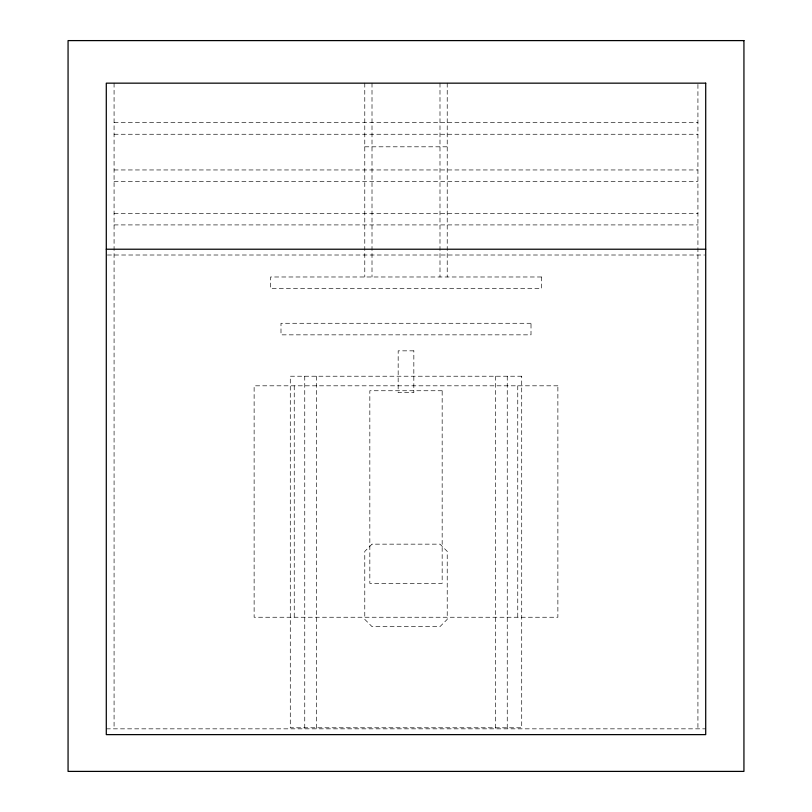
<?xml version="1.0" encoding="UTF-8"?>
<svg xmlns="http://www.w3.org/2000/svg" width="812" height="812" viewBox="0 0 812 812"><rect width="100%" height="100%" fill="white"/><g stroke="black" fill="none" stroke-linecap="round" stroke-linejoin="round"><path stroke-width="0.61" stroke-dasharray="4.06 3.04" d="M114.076 122.683L697.924 122.683M114.076 134.254L697.924 134.254M364.781 146.81L447.219 146.81M114.076 169.952L697.924 169.952M114.076 181.523L697.924 181.523M114.076 213.343L697.924 213.343M114.076 224.914L697.924 224.914M107.407 255.009L704.593 255.009M106.291 728.841L705.709 728.841M697.924 84.428L697.924 728.841M517.762 385.812L517.762 617.242M507.246 376.22L507.246 728.841M495.675 376.22L495.675 728.841M447.219 83.159L447.219 276.983M439.992 83.159L439.992 276.983M372.008 83.159L372.008 276.983M364.781 83.159L364.781 276.983M316.325 376.22L316.325 728.841M304.754 376.22L304.754 728.841M294.238 385.812L294.238 617.242M114.076 83.159L114.076 728.841M372.008 544.152L364.781 551.389L364.781 619.363L372.008 626.6L439.992 626.6L447.219 619.363L447.219 551.389L439.992 544.152L372.008 544.152M541.421 276.983L270.579 276.983L270.579 288.554L541.421 288.554L541.421 276.983M531.007 323.277L280.993 323.277L280.993 334.848L531.007 334.848L531.007 323.277M413.826 350.845L398.174 350.845L398.154 392.632L413.826 392.632L413.846 350.845M521.72 376.22L290.28 376.22L290.28 727.785L521.72 727.785L521.72 376.22M557.874 385.812L254.126 385.812L254.126 617.242L557.874 617.242L557.874 385.812M442.164 390.745L369.836 390.745L369.836 583.381L442.164 583.381L442.164 390.745"/><path stroke-width="1.22" d="M106.291 249.223L705.709 249.223M743.934 40.6L68.066 40.6L68.066 771.4L743.934 771.4L743.934 40.6M705.709 83.159L106.291 83.159L106.291 734.627L705.709 734.627L705.709 83.159"/></g></svg>
